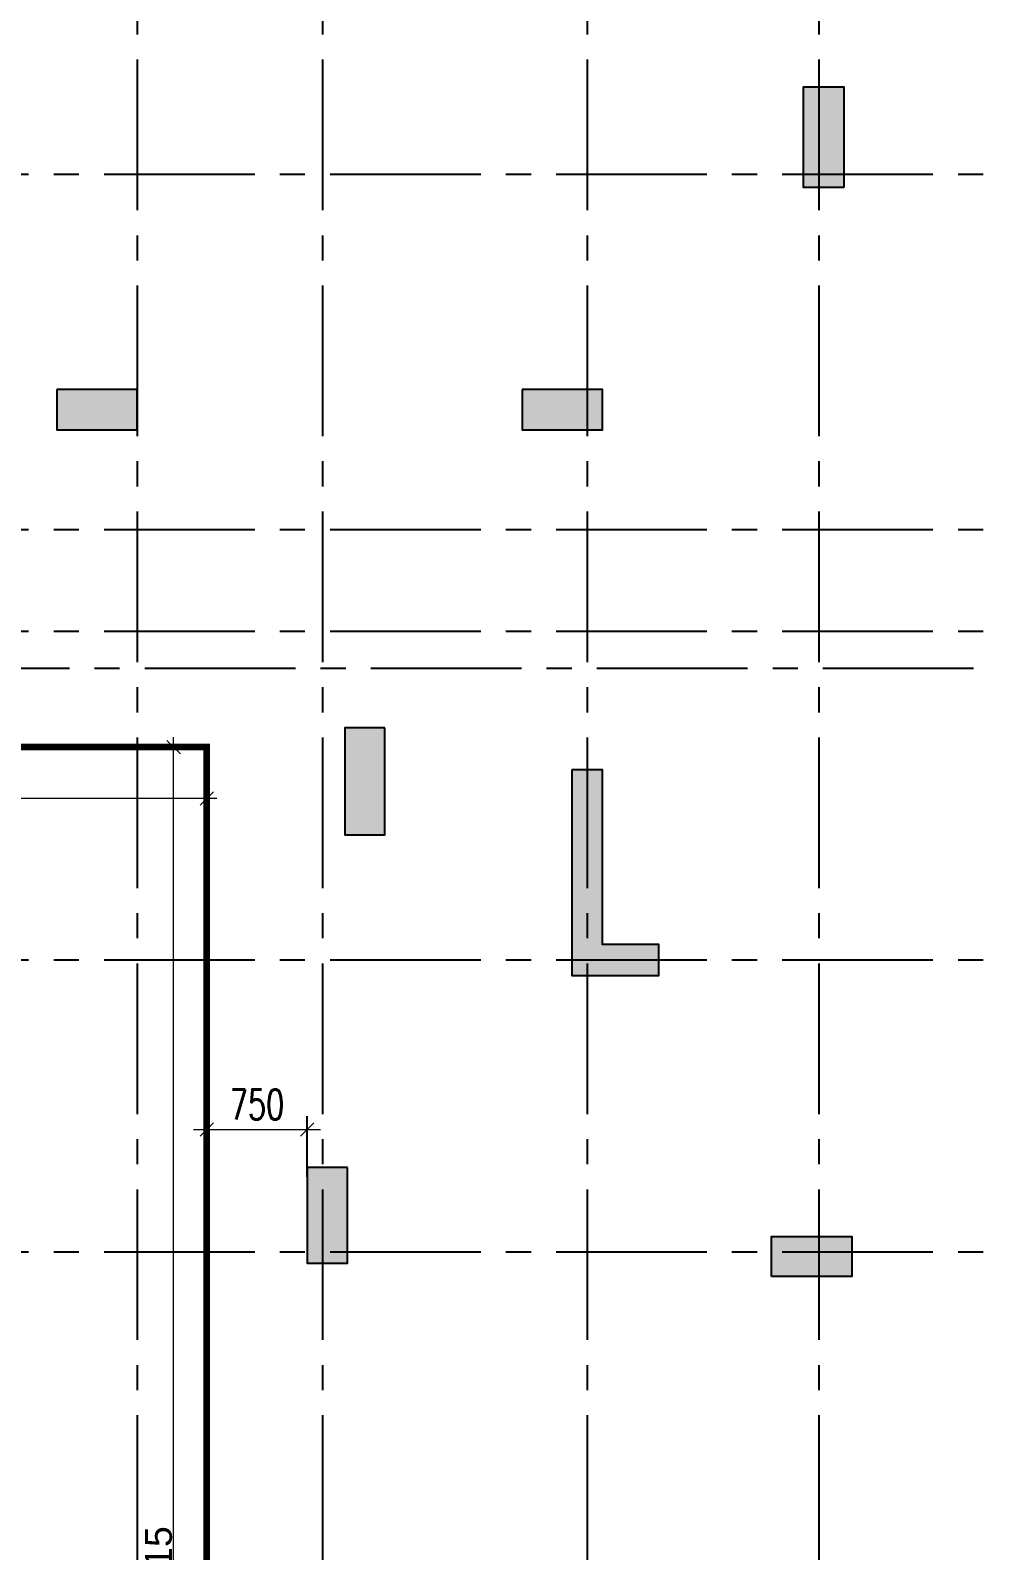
# Model space of a CAD drawing. Header units: millimetres. Extents: x 1123469 to 1883119, y -126924 to 196924.
# Drawn here: x 1415644 to 1422722, y 133393 to 144747 of the extents above; entities that cross this region are included whole.
import ezdxf

# ---------------------------------------------------------------- set-up
doc = ezdxf.new("R2010")
doc.units = ezdxf.units.MM
doc.header["$LTSCALE"] = 500
doc.header["$MEASUREMENT"] = 0
doc.header["$PDMODE"] = 34
doc.linetypes.add('CONTINOUS', pattern=[0])
doc.linetypes.add('Site$0$CENTER2', pattern=[1.125, 0.75, -0.125, 0.125, -0.125])
doc.layers.get('Defpoints').update_dxf_attribs({"lineweight": 0})
for name, color, linetype in [('COL. DIM', 3, 'Continuous'), ('GLASS', 5, 'Continuous'), ('GRID', 7, 'Continuous'), ('TOWER AREA COLUMN.', 6, 'Continuous')]:
    doc.layers.add(name, color=color, linetype=linetype)
for name, color, linetype, lineweight in [('CUT OUT', 1, 'Continuous', 13), ('dim-M', 1, 'Continuous', 15), ('FOOTING', 1, 'Continuous', 15), ('S - SUNK', 251, 'Continuous', 0), ('TOWER COL HATCH', 253, 'Continuous', 20)]:
    doc.layers.add(name, color=color, linetype=linetype, lineweight=lineweight)
doc.styles.add('2MM', font='romans.shx', dxfattribs={"width": 0.7})
doc.styles.add('3mm', font='arial.ttf')
doc.dimstyles.new('PARAMVEER', dxfattribs={"dimtxt": 200, "dimasz": 100, "dimexe": 0, "dimexo": 25, "dimgap": 10, "dimtad": 1, "dimdec": 0, "dimrnd": 5, "dimzin": 0, "dimdsep": 46, "dimtxsty": '3mm', "dimblk": 'OBLIQUE', "dimcen": 0.09, "dimdle": 75, "dimclrd": 1, "dimclre": 1, "dimclrt": 3, "dimadec": 0, "dimazin": 0, "dimtfac": 1, "dimtdec": 0, "dimtmove": 1, "dimatfit": 3, "dimfxl": 100, "dimtolj": 1, "dimtzin": 0, "dimlwd": 18, "dimlwe": 5, "dimarcsym": 0})
doc.dimstyles.new('RAJESH', dxfattribs={"dimtxt": 200, "dimasz": 180, "dimexe": 100, "dimexo": 250, "dimgap": 50, "dimtad": 2, "dimdec": 0, "dimzin": 1, "dimdsep": 46, "dimtxsty": '2MM', "dimblk": 'OBLIQUE', "dimcen": 0, "dimdle": 100, "dimclrd": 1, "dimclre": 1, "dimclrt": 3, "dimadec": 0, "dimazin": 0, "dimtfac": 1, "dimtdec": 0, "dimtix": 1, "dimtmove": 2, "dimatfit": 3, "dimfxl": 1, "dimtolj": 1, "dimlwd": -1, "dimarcsym": 0})

# ---------------------------------------------------------------- blocks, each defined once
blk = doc.blocks.new('EEE')
at = {"layer": 'GRID', "color": 16, "linetype": 'Site$0$CENTER2', "ltscale": 3}
for points in [[(1416440.630711366, 258923.2012563693), (1416440.630711375, 223711.8809406028)], [(1417825.630701039, 258923.2012563693), (1417825.630701039, 223711.8809406028)], [(1419800.642751377, 258923.2012563693), (1419800.642751377, 223711.8809406028)], [(1421530.636771156, 258923.2012563693), (1421530.636771156, 223711.8809406028)], [(1363880.882639576, 241193.7943564522), (1442964.497835655, 241193.7943564522)], [(1363880.882639576, 238538.7943564522), (1442964.497835655, 238538.7943564522)], [(1363880.882639576, 237778.7943564954), (1442964.497835655, 237778.7943564954)], [(1363880.882639576, 236875.4631040377), (1364185.160629014, 237503.9532203193), (1442964.497835655, 237503.9532203193)], [(1363880.882639576, 235324.0658242842), (1442964.497835655, 235324.0658242842)], [(1363880.882639576, 233143.8172689583), (1442964.497835655, 233143.8172689583)]]:
    blk.add_lwpolyline(points, dxfattribs=at)
blk = doc.blocks.new('3tgra')
at = {"layer": 'TOWER COL HATCH'}
h = blk.add_hatch(color=253, dxfattribs=at)
h.dxf.hatch_style = 1
h.paths.add_polyline_path([(1386025.631024806, 80551.73729155055), (1386325.631024806, 80551.73729155055), (1386325.631024806, 81301.73729155055), (1386025.631024806, 81301.73729155055)])
h = blk.add_hatch(color=253, dxfattribs=at)
h.dxf.hatch_style = 1
h.paths.add_polyline_path([(1388425.6189848, 79041.73729064688), (1388425.6189848, 78741.73729064688), (1387825.6189848, 78741.73729064688), (1387825.6189848, 79041.73729064688)])
h = blk.add_hatch(color=253, dxfattribs=at)
h.dxf.hatch_style = 1
h.paths.add_polyline_path([(1391900.631024875, 79041.73729064688), (1391900.631024875, 78741.73729064688), (1391300.631024875, 78741.73729064688), (1391300.631024875, 79041.73729064688)])
h = blk.add_hatch(color=253, dxfattribs=at)
h.dxf.hatch_style = 1
h.paths.add_polyline_path([(1389450.631024875, 76516.73729064694), (1389750.631024875, 76516.73729064694), (1389750.631024875, 75716.73729064688), (1389450.631024875, 75716.73729064688)])
h = blk.add_hatch(color=253, dxfattribs=at)
h.dxf.hatch_style = 1
h.paths.add_polyline_path([(1388055.6189848, 76201.55515519361), (1388055.6189848, 74666.55515519361), (1387405.6189848, 74666.55515519361), (1387405.6189848, 74896.55515519361), (1387825.6189848, 74896.55515519361), (1387825.6189848, 76201.55515519361)])
h = blk.add_hatch(color=253, dxfattribs=at)
h.dxf.hatch_style = 1
h.paths.add_polyline_path([(1389730.631035126, 73231.75990101282), (1390030.631035126, 73231.75990101282), (1390030.631035126, 72516.75990101282), (1389730.631035126, 72516.75990101282)])
h = blk.add_hatch(color=253, dxfattribs=at)
h.dxf.hatch_style = 1
h.paths.add_polyline_path([(1386565.628103548, 72416.75973378163), (1386565.628103548, 72716.75973378163), (1385965.628103548, 72716.75973378163), (1385965.628103548, 72416.75973378163)])
at = {"layer": 'TOWER AREA COLUMN.', "color": 4}
for points in [[(1386025.631024806, 80551.73729155055), (1386325.631024806, 80551.73729155055), (1386325.631024806, 81301.73729155055), (1386025.631024806, 81301.73729155055)], [(1388425.6189848, 79041.73729064688), (1388425.6189848, 78741.73729064688), (1387825.6189848, 78741.73729064688), (1387825.6189848, 79041.73729064688)], [(1391900.631024875, 79041.73729064688), (1391900.631024875, 78741.73729064688), (1391300.631024875, 78741.73729064688), (1391300.631024875, 79041.73729064688)], [(1389450.631024875, 76516.73729064694), (1389750.631024875, 76516.73729064694), (1389750.631024875, 75716.73729064688), (1389450.631024875, 75716.73729064688)], [(1389730.631035126, 73231.75990101282), (1390030.631035126, 73231.75990101282), (1390030.631035126, 72516.75990101282), (1389730.631035126, 72516.75990101282)], [(1386565.628103548, 72416.75973378163), (1386565.628103548, 72716.75973378163), (1385965.628103548, 72716.75973378163), (1385965.628103548, 72416.75973378163)]]:
    blk.add_lwpolyline(points, close=True, dxfattribs=at)
blk.add_lwpolyline([(1388055.6189848, 76201.55515519361), (1388055.6189848, 74666.55515519361), (1387405.6189848, 74666.55515519361), (1387405.6189848, 74896.55515519361), (1387825.6189848, 74896.55515519361), (1387825.6189848, 76201.55515519361), (1388055.6189848, 76201.55515519361)], dxfattribs=at)
blk = doc.blocks.new('_Oblique')
at = {"color": 0, "linetype": 'ByBlock', "lineweight": -2}
blk.add_line((-0.5, -0.5), (0.5, 0.5), dxfattribs=at)
blk = doc.blocks.new('*D133')
at = {"layer": 'Defpoints', "color": 0, "ltscale": 100, "transparency": 16777216}
for p in [(1417710.630393323, 136537.4284019963), (1416960.630393323, 136109.2511585094), (1417710.630393323, 136109.2511585094)]:
    blk.add_point(p, dxfattribs=at)
at = {"layer": 'dim-M', "color": 1, "lineweight": -2, "ltscale": 100, "transparency": 16777216}
for p, q in [((1416960.630393323, 136184.2511585094), (1416960.630393323, 136637.4284019963)), ((1417710.630393323, 136184.2511585094), (1417710.630393323, 136637.4284019963))]:
    blk.add_line(p, q, dxfattribs=at)
at = {"layer": 'dim-M', "color": 1, "ltscale": 100, "transparency": 16777216}
blk.add_line((1416860.630393323, 136537.4284019963), (1417810.630393323, 136537.4284019963), dxfattribs=at)
at = {"layer": 'dim-M', "color": 1, "ltscale": 100, "transparency": 16777216, "xscale": 100, "yscale": 100, "zscale": 100, "rotation": 180}
blk.add_blockref('_Oblique', (1416960.630393323, 136537.4284019963), dxfattribs=at)
at = {"layer": 'dim-M', "color": 1, "ltscale": 100, "transparency": 16777216, "xscale": 100, "yscale": 100, "zscale": 100}
blk.add_blockref('_Oblique', (1417710.630393323, 136537.4284019963), dxfattribs=at)
at = {"layer": 'dim-M', "color": 3, "ltscale": 100, "transparency": 16777216, "insert": (1417335.630393323, 136724.9284019963), "char_height": 225, "attachment_point": 5, "style": '2MM'}
blk.add_mtext('\\A1;750', dxfattribs=at)
blk = doc.blocks.new('*D2624')
at = {"layer": 'COL. DIM', "color": 1, "linetype": 'CONTINOUS', "lineweight": 5, "ltscale": 10, "transparency": 16777216}
for p, q in [((1726903.271734793, 142855.3069163206), (1726903.271734793, 142349.4527371134)), ((1727203.271734793, 141672.483817342), (1727203.271734793, 142529.4527371134))]:
    blk.add_line(p, q, dxfattribs=at)
at = {"layer": 'COL. DIM', "color": 1, "lineweight": 18, "ltscale": 10, "transparency": 16777216}
blk.add_line((1726813.271734793, 142439.4527371134), (1727293.271734793, 142439.4527371134), dxfattribs=at)
at = {"layer": 'Defpoints', "color": 0, "ltscale": 10, "transparency": 16777216}
for p in [(1726903.271734793, 142920.3069163206), (1727203.271734793, 142439.4527371134), (1727203.271734793, 141607.483817342), (1405055.631024809, 139394.2285481436), (1364890.631013369, 126979.2510576845), (1364890.631013369, 124332.9141457363)]:
    blk.add_point(p, dxfattribs=at)
at = {"layer": 'S - SUNK', "color": 1, "lineweight": 18, "ltscale": 10, "transparency": 16777216}
blk.add_line((1405130.631024809, 124332.9141457363), (1364815.631013369, 124332.9141457363), dxfattribs=at)
at = {"layer": 'S - SUNK', "color": 1, "lineweight": 5, "ltscale": 10, "transparency": 16777216}
for p, q in [((1364890.631013369, 124333.0641457363), (1364890.631013369, 124332.9141457363)), ((1405055.631024809, 124333.0641457363), (1405055.631024809, 124332.9141457363))]:
    blk.add_line(p, q, dxfattribs=at)
at = {"layer": 'COL. DIM', "color": 1, "lineweight": 18, "ltscale": 10, "transparency": 16777216, "xscale": 90, "yscale": 90, "zscale": 90, "rotation": 180}
blk.add_blockref('_Oblique', (1726903.271734793, 142439.4527371134), dxfattribs=at)
at = {"layer": 'COL. DIM', "color": 1, "lineweight": 18, "ltscale": 10, "transparency": 16777216, "xscale": 90, "yscale": 90, "zscale": 90}
blk.add_blockref('_Oblique', (1727203.271734793, 142439.4527371134), dxfattribs=at)
at = {"layer": 'S - SUNK', "color": 1, "lineweight": 18, "ltscale": 10, "transparency": 16777216, "xscale": 100, "yscale": 100, "zscale": 100, "rotation": 180}
blk.add_blockref('_Oblique', (1364890.631013369, 124332.9141457363), dxfattribs=at)
at = {"layer": 'S - SUNK', "color": 1, "lineweight": 18, "ltscale": 10, "transparency": 16777216, "xscale": 100, "yscale": 100, "zscale": 100}
blk.add_blockref('_Oblique', (1405055.631024809, 124332.9141457363), dxfattribs=at)
at = {"layer": 'COL. DIM', "color": 3, "ltscale": 10, "transparency": 16777216, "insert": (1727053.271734793, 142586.6355474817), "char_height": 200, "attachment_point": 5, "style": '3mm'}
blk.add_mtext('\\A1;300', dxfattribs=at)
at = {"layer": 'S - SUNK', "color": 3, "ltscale": 10, "transparency": 16777216, "insert": (1384973.131019089, 124445.0287432807), "char_height": 200, "attachment_point": 5, "style": '3mm'}
blk.add_mtext('\\A1;40165', dxfattribs=at)
blk = doc.blocks.new('*D2625')
at = {"layer": 'COL. DIM', "color": 1, "lineweight": 18, "ltscale": 10, "transparency": 16777216}
blk.add_line((1725455.593660668, 141997.4838173419), (1725455.593660668, 141517.483817342), dxfattribs=at)
at = {"layer": 'COL. DIM', "color": 1, "linetype": 'CONTINOUS', "lineweight": 5, "ltscale": 10, "transparency": 16777216}
for p, q in [((1725012.160233842, 141907.4838173419), (1725545.593660668, 141907.4838173419)), ((1724393.259694719, 141607.483817342), (1725545.593660668, 141607.483817342))]:
    blk.add_line(p, q, dxfattribs=at)
at = {"layer": 'Defpoints', "color": 0, "ltscale": 10, "transparency": 16777216}
for p in [(1358872.110384249, 158914.0730525189), (1431760.642437937, 158914.0730525189), (1724947.160233842, 141907.4838173419), (1724328.259694719, 141607.483817342), (1725455.593660668, 141607.483817342), (1442850.630409368, 126979.2510576846)]:
    blk.add_point(p, dxfattribs=at)
at = {"layer": 'S - SUNK', "color": 1, "lineweight": 18, "ltscale": 10, "transparency": 16777216}
blk.add_line((1358872.110384249, 126904.2510576846), (1358872.110384249, 158989.0730525189), dxfattribs=at)
at = {"layer": 'S - SUNK', "color": 1, "lineweight": 5, "ltscale": 10, "transparency": 16777216}
for p, q in [((1358872.260384249, 158914.0730525189), (1358872.110384249, 158914.0730525189)), ((1358872.260384249, 126979.2510576846), (1358872.110384249, 126979.2510576846))]:
    blk.add_line(p, q, dxfattribs=at)
at = {"layer": 'COL. DIM', "color": 1, "lineweight": 18, "ltscale": 10, "transparency": 16777216, "xscale": 90, "yscale": 90, "zscale": 90}
for p, rotation in [((1725455.593660668, 141907.4838173419), 90), ((1725455.593660668, 141607.483817342), 270)]:
    blk.add_blockref('_Oblique', p, dxfattribs=dict(at, rotation=rotation))
at = {"layer": 'S - SUNK', "color": 1, "lineweight": 18, "ltscale": 10, "transparency": 16777216, "xscale": 100, "yscale": 100, "zscale": 100}
for p, rotation in [((1358872.110384249, 158914.0730525189), 90), ((1358872.110384249, 126979.2510576846), 270)]:
    blk.add_blockref('_Oblique', p, dxfattribs=dict(at, rotation=rotation))
at = {"layer": 'COL. DIM', "color": 3, "ltscale": 10, "transparency": 16777216, "insert": (1725308.410850292, 141757.4838173419), "char_height": 200, "attachment_point": 5, "rotation": 90, "style": '3mm'}
blk.add_mtext('\\A1;300', dxfattribs=at)
at = {"layer": 'S - SUNK', "color": 3, "ltscale": 10, "transparency": 16777216, "insert": (1358759.927573881, 142946.6620551013), "char_height": 200, "attachment_point": 5, "rotation": 90, "style": '3mm'}
blk.add_mtext('\\A1;31935', dxfattribs=at)
blk = doc.blocks.new('*D2626')
at = {"layer": 'COL. DIM', "color": 1, "linetype": 'CONTINOUS', "lineweight": 5, "ltscale": 10, "transparency": 16777216}
for p, q in [((1716598.265479365, 143871.7483872942), (1716598.265479365, 143375.5830064898)), ((1716298.265479365, 143802.4838182458), (1716298.265479365, 143375.5830064898))]:
    blk.add_line(p, q, dxfattribs=at)
at = {"layer": 'COL. DIM', "color": 1, "lineweight": 18, "ltscale": 10, "transparency": 16777216}
for p, q in [((1716688.265479365, 143465.5830064898), (1716208.265479365, 143465.5830064898)), ((1717247.018054974, 143465.5830064898), (1716598.265479365, 143465.5830064898))]:
    blk.add_line(p, q, dxfattribs=at)
at = {"layer": 'Defpoints', "color": 0, "ltscale": 10, "transparency": 16777216}
for p in [(1716298.265479365, 143867.4838182458), (1716598.265479365, 143936.7483872942), (1716298.265479365, 143465.5830064898), (1390780.631029413, 139394.2285481436), (1405055.631024809, 139394.2285481436), (1405055.631024809, 138200.572886584)]:
    blk.add_point(p, dxfattribs=at)
at = {"layer": 'S - SUNK', "color": 1, "lineweight": 18, "ltscale": 10, "transparency": 16777216}
blk.add_line((1390705.631029413, 138200.572886584), (1405130.631024809, 138200.572886584), dxfattribs=at)
at = {"layer": 'S - SUNK', "color": 1, "lineweight": 5, "ltscale": 10, "transparency": 16777216}
for p, q in [((1390780.631029413, 138200.722886584), (1390780.631029413, 138200.572886584)), ((1405055.631024809, 138200.722886584), (1405055.631024809, 138200.572886584))]:
    blk.add_line(p, q, dxfattribs=at)
at = {"layer": 'COL. DIM', "color": 1, "lineweight": 18, "ltscale": 10, "transparency": 16777216, "xscale": 90, "yscale": 90, "zscale": 90, "rotation": 180}
blk.add_blockref('_Oblique', (1716298.265479365, 143465.5830064898), dxfattribs=at)
at = {"layer": 'COL. DIM', "color": 1, "lineweight": 18, "ltscale": 10, "transparency": 16777216, "xscale": 90, "yscale": 90, "zscale": 90}
blk.add_blockref('_Oblique', (1716598.265479365, 143465.5830064898), dxfattribs=at)
at = {"layer": 'S - SUNK', "color": 1, "lineweight": 18, "ltscale": 10, "transparency": 16777216, "xscale": 100, "yscale": 100, "zscale": 100, "rotation": 180}
blk.add_blockref('_Oblique', (1390780.631029413, 138200.572886584), dxfattribs=at)
at = {"layer": 'S - SUNK', "color": 1, "lineweight": 18, "ltscale": 10, "transparency": 16777216, "xscale": 100, "yscale": 100, "zscale": 100}
blk.add_blockref('_Oblique', (1405055.631024809, 138200.572886584), dxfattribs=at)
at = {"layer": 'COL. DIM', "color": 3, "ltscale": 10, "transparency": 16777216, "insert": (1716981.485994947, 143612.7658168582), "char_height": 200, "attachment_point": 5, "style": '3mm'}
blk.add_mtext('\\A1;300', dxfattribs=at)
at = {"layer": 'S - SUNK', "color": 3, "ltscale": 10, "transparency": 16777216, "insert": (1397918.131027111, 138312.6874841284), "char_height": 200, "attachment_point": 5, "style": '3mm'}
blk.add_mtext('\\A1;14275', dxfattribs=at)
blk = doc.blocks.new('*D3556')
at = {"layer": 'COL. DIM', "color": 1, "linetype": 'CONTINOUS', "lineweight": 5, "ltscale": 10, "transparency": 16777216}
for p, q in [((1817863.667367204, 134657.767510492), (1817083.874801246, 134657.767510492)), ((1816402.247891765, 133687.7677523475), (1817263.874801246, 133687.7677523475))]:
    blk.add_line(p, q, dxfattribs=at)
at = {"layer": 'COL. DIM', "color": 1, "lineweight": 18, "ltscale": 10, "transparency": 16777216}
blk.add_line((1817173.874801246, 134747.767510492), (1817173.874801246, 133597.7677523475), dxfattribs=at)
at = {"layer": 'Defpoints', "color": 0, "ltscale": 10, "transparency": 16777216}
for p in [(1417087.675834863, 156599.2285490907), (1417240.630397862, 156599.2285490907), (1417240.630397862, 155194.2285490907), (1817928.667367204, 134657.767510492), (1816337.247891765, 133687.7677523475), (1817173.874801246, 133687.7677523475)]:
    blk.add_point(p, dxfattribs=at)
at = {"layer": 'S - SUNK', "color": 1, "lineweight": 18, "ltscale": 10, "transparency": 16777216}
blk.add_line((1417087.675834863, 155119.2285490907), (1417087.675834863, 156674.2285490907), dxfattribs=at)
at = {"layer": 'S - SUNK', "color": 1, "lineweight": 5, "ltscale": 10, "transparency": 16777216}
for p, q in [((1417087.825834862, 156599.2285490907), (1417087.675834863, 156599.2285490907)), ((1417087.825834862, 155194.2285490907), (1417087.675834863, 155194.2285490907))]:
    blk.add_line(p, q, dxfattribs=at)
at = {"layer": 'COL. DIM', "color": 1, "lineweight": 18, "ltscale": 10, "transparency": 16777216, "xscale": 90, "yscale": 90, "zscale": 90}
for p, rotation in [((1817173.874801246, 134657.767510492), 90), ((1817173.874801246, 133687.7677523475), 270)]:
    blk.add_blockref('_Oblique', p, dxfattribs=dict(at, rotation=rotation))
at = {"layer": 'S - SUNK', "color": 1, "lineweight": 18, "ltscale": 10, "transparency": 16777216, "xscale": 100, "yscale": 100, "zscale": 100}
for p, rotation in [((1417087.675834863, 156599.2285490907), 90), ((1417087.675834863, 155194.2285490907), 270)]:
    blk.add_blockref('_Oblique', p, dxfattribs=dict(at, rotation=rotation))
at = {"layer": 'COL. DIM', "color": 3, "ltscale": 10, "transparency": 16777216, "insert": (1817026.760203702, 134172.7676314192), "char_height": 200, "attachment_point": 5, "rotation": 90, "style": '3mm'}
blk.add_mtext('\\A1;970', dxfattribs=at)
at = {"layer": 'S - SUNK', "color": 3, "ltscale": 10, "transparency": 16777216, "insert": (1416975.561237318, 155896.7285490903), "char_height": 200, "attachment_point": 5, "rotation": 90, "style": '3mm'}
blk.add_mtext('\\A1;1405', dxfattribs=at)
blk = doc.blocks.new('*D3570')
at = {"layer": 'Defpoints', "color": 0, "ltscale": 10, "transparency": 16777216}
for p in [(1416713.349395257, 139394.2285481437), (1416960.630393324, 139394.2285481437), (1416960.630393324, 126979.2510576846)]:
    blk.add_point(p, dxfattribs=at)
at = {"layer": 'S - SUNK', "color": 1, "lineweight": 18, "ltscale": 10, "transparency": 16777216}
blk.add_line((1416713.349395257, 126904.2510576846), (1416713.349395257, 139469.2285481437), dxfattribs=at)
at = {"layer": 'S - SUNK', "color": 1, "lineweight": 5, "ltscale": 10, "transparency": 16777216}
for p, q in [((1416713.499395257, 139394.2285481437), (1416713.349395257, 139394.2285481437)), ((1416713.499395257, 126979.2510576846), (1416713.349395257, 126979.2510576846))]:
    blk.add_line(p, q, dxfattribs=at)
at = {"layer": 'S - SUNK', "color": 1, "lineweight": 18, "ltscale": 10, "transparency": 16777216, "xscale": 100, "yscale": 100, "zscale": 100}
for p, rotation in [((1416713.349395257, 139394.2285481437), 90), ((1416713.349395257, 126979.2510576846), 270)]:
    blk.add_blockref('_Oblique', p, dxfattribs=dict(at, rotation=rotation))
at = {"layer": 'S - SUNK', "color": 3, "ltscale": 10, "transparency": 16777216, "insert": (1416601.234797713, 133186.7398029137), "char_height": 200, "attachment_point": 5, "rotation": 90, "style": '3mm'}
blk.add_mtext('\\A1;12415', dxfattribs=at)
blk = doc.blocks.new('*D3571')
at = {"layer": 'Defpoints', "color": 0, "ltscale": 10, "transparency": 16777216}
for p in [(1405955.631024809, 139394.2285481436), (1416960.630393323, 139394.2285481437), (1405955.631024809, 139009.2800100191)]:
    blk.add_point(p, dxfattribs=at)
at = {"layer": 'S - SUNK', "color": 1, "lineweight": 18, "ltscale": 10, "transparency": 16777216}
blk.add_line((1417035.630393323, 139009.2800100191), (1405880.631024809, 139009.2800100191), dxfattribs=at)
at = {"layer": 'S - SUNK', "color": 1, "lineweight": 5, "ltscale": 10, "transparency": 16777216}
for p, q in [((1405955.631024809, 139009.4300100191), (1405955.631024809, 139009.2800100191)), ((1416960.630393323, 139009.4300100191), (1416960.630393323, 139009.2800100191))]:
    blk.add_line(p, q, dxfattribs=at)
at = {"layer": 'S - SUNK', "color": 1, "lineweight": 18, "ltscale": 10, "transparency": 16777216, "xscale": 100, "yscale": 100, "zscale": 100, "rotation": 180}
blk.add_blockref('_Oblique', (1405955.631024809, 139009.2800100191), dxfattribs=at)
at = {"layer": 'S - SUNK', "color": 1, "lineweight": 18, "ltscale": 10, "transparency": 16777216, "xscale": 100, "yscale": 100, "zscale": 100}
blk.add_blockref('_Oblique', (1416960.630393323, 139009.2800100191), dxfattribs=at)
at = {"layer": 'S - SUNK', "color": 3, "ltscale": 10, "transparency": 16777216, "insert": (1411458.130709066, 139121.3946075635), "char_height": 200, "attachment_point": 5, "style": '3mm'}
blk.add_mtext('\\A1;11005', dxfattribs=at)

msp = doc.modelspace()

# ---------------------------------------------------------------- linework, layer by layer
at = {"layer": 'FOOTING', "color": 3, "ltscale": 10, "const_width": 50}
msp.add_lwpolyline([(1434295.630397339, 126979.2510576845), (1434295.630397339, 126464.2510576846), (1425515.630400021, 126464.2510576846), (1425515.630400021, 126979.2510576845), (1416960.630393323, 126979.2510576845), (1416960.630393323, 139394.2285481437), (1390780.631029413, 139394.2285481436), (1390780.631029413, 126979.2510576845), (1382225.631022715, 126979.2510576845)], dxfattribs=at)

# ---------------------------------------------------------------- block references
at = {"layer": 'CUT OUT', "color": 4, "xscale": -1}
msp.add_blockref('3tgra', (2807741.261422737, 63022.49125749664), dxfattribs=at)
at = {"layer": 'GLASS', "color": 4}
msp.add_blockref('EEE', (0, -97519.56580598908), dxfattribs=at)

# ---------------------------------------------------------------- dimensions: what is measured, and where the dimension line sits
at = {"layer": 'COL. DIM', "color": 6, "ltscale": 10}
for base, p1, p2, angle, picture, middle in [((1725455.593660668, 141607.483817342), (1724947.160233841, 141907.4838173418), (1724328.259694718, 141607.4838173419), 90, '*D2625', (1725455.59366066, 141757.4838173419)), ((1716298.265479365, 143465.5830064898), (1716598.265479365, 143936.7483872942), (1716298.265479365, 143867.4838182458), 180, '*D2626', (1716981.485994947, 143465.5830064898))]:
    dim = msp.add_linear_dim(base=base, p1=p1, p2=p2, angle=angle, dimstyle='PARAMVEER', override={"dimasz": 90, "dimexe": 90, "dimexo": 65, "dimgap": 45, "dimpost": '\\X', "dimdle": 90, "dimfxl": 0.18, "dimarcsym": 1}, dxfattribs=at)
    dim.commit()
    dim.dimension.update_dxf_attribs({"geometry": picture, "text_midpoint": middle, "dimtype": 160})
dim = msp.add_linear_dim(base=(1817173.874801246, 133687.7677523475), p1=(1817928.667367203, 134657.7675104919), p2=(1816337.247891764, 133687.7677523474), angle=90, dimstyle='PARAMVEER', override={"dimasz": 90, "dimexe": 90, "dimexo": 65, "dimgap": 45, "dimpost": '\\X', "dimdle": 90, "dimfxl": 0.18, "dimarcsym": 1}, dxfattribs=at)
dim.commit()
dim.dimension.update_dxf_attribs({"geometry": '*D3556', "text_midpoint": (1817026.760203702, 134172.7676314192)})
dim = msp.add_linear_dim(base=(1727203.271734793, 142439.4527371134), p1=(1726903.271734793, 142920.3069163206), p2=(1727203.271734793, 141607.483817342), dimstyle='PARAMVEER', override={"dimasz": 90, "dimexe": 90, "dimexo": 65, "dimgap": 45, "dimpost": '\\X', "dimdle": 90, "dimfxl": 0.18, "dimarcsym": 1}, dxfattribs=at)
dim.commit()
dim.dimension.update_dxf_attribs({"geometry": '*D2624', "text_midpoint": (1727053.271734793, 142439.4527371134), "dimtype": 160})
at = {"layer": 'dim-M', "ltscale": 100}
dim = msp.add_linear_dim(base=(1417710.630393323, 136537.4284019963), p1=(1416960.630393323, 136109.2511585094), p2=(1417710.630393323, 136109.2511585094), dimstyle='RAJESH', override={"dimtxt": 225, "dimasz": 100, "dimexo": 75, "dimgap": 75, "dimtmove": 1}, dxfattribs=at)
dim.commit()
dim.dimension.update_dxf_attribs({"geometry": '*D133', "text_midpoint": (1417335.630393323, 136724.9284019963)})
at = {"layer": 'S - SUNK', "color": 4, "ltscale": 10}
for base, p1, p2, picture, middle in [((1358872.110384249, 158914.0730525189), (1442850.630409367, 126979.2510576845), (1431760.642437937, 158914.0730525188), '*D2625', (1358759.927573881, 142946.6620551013)), ((1417087.675834863, 156599.2285490907), (1417240.630397862, 155194.2285490906), (1417240.630397862, 156599.2285490907), '*D3556', (1416975.561237318, 155896.7285490903)), ((1416713.349395257, 139394.2285481437), (1416960.630393323, 126979.2510576845), (1416960.630393323, 139394.2285481437), '*D3570', (1416601.234797713, 133186.7398029137))]:
    dim = msp.add_linear_dim(base=base, p1=p1, p2=p2, angle=90, dimstyle='PARAMVEER', override={"dimpost": '\\X', "dimfxl": 0.15, "dimfxlon": 1, "dimarcsym": 1}, dxfattribs=at)
    dim.commit()
    dim.dimension.update_dxf_attribs({"geometry": picture, "text_midpoint": middle})
for base, p1, p2, picture, middle in [((1405055.631024809, 138200.572886584), (1390780.631029413, 139394.2285481436), (1405055.631024809, 139394.2285481436), '*D2626', (1397918.131027111, 138312.6874841284)), ((1364890.631013369, 124332.9141457363), (1405055.631024809, 139394.2285481436), (1364890.631013369, 126979.2510576845), '*D2624', (1384973.131019089, 124445.0287432807)), ((1405955.631024809, 139009.2800100191), (1416960.630393323, 139394.2285481437), (1405955.631024809, 139394.2285481436), '*D3571', (1411458.130709066, 139121.3946075635))]:
    dim = msp.add_linear_dim(base=base, p1=p1, p2=p2, dimstyle='PARAMVEER', override={"dimpost": '\\X', "dimfxl": 0.15, "dimfxlon": 1, "dimarcsym": 1}, dxfattribs=at)
    dim.commit()
    dim.dimension.update_dxf_attribs({"geometry": picture, "text_midpoint": middle})

doc.saveas('drawing.dxf')
